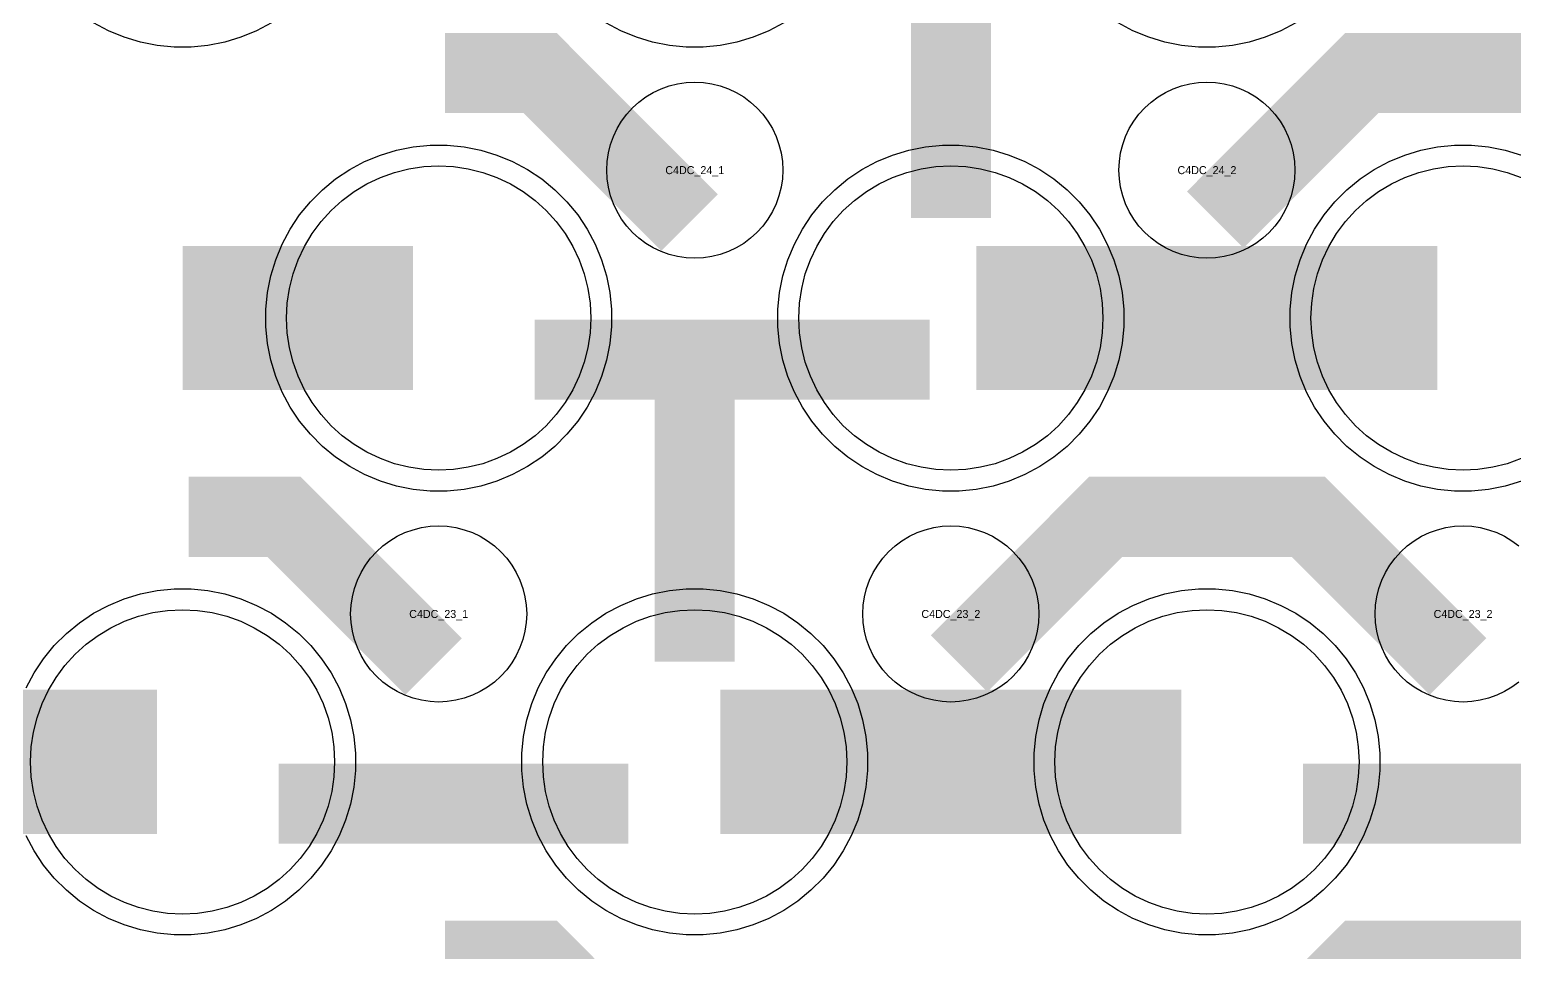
# Model space of a CAD drawing. Extents: x -11880 to 11880, y -14992 to 14992.
# Drawn here: x -11647.8 to -11184, y -11712 to -11424 of the extents above; entities that cross this region are included whole.
import ezdxf
from ezdxf.enums import TextEntityAlignment as Align

# ---------------------------------------------------------------- set-up
doc = ezdxf.new("R2010")
doc.units = 0
doc.header["$MEASUREMENT"] = 0
for name, color, linetype in [('GDS_775_DT_237', 138, 'CONTINUOUS'), ('RDL1_FS', 34, 'CONTINUOUS'), ('RDL_BS', 160, 'CONTINUOUS')]:
    doc.layers.add(name, color=color, linetype=linetype)

msp = doc.modelspace()

# ---------------------------------------------------------------- linework, layer by layer
at = {"layer": 'RDL1_FS'}
for points in [[(-11520, -11561.534), (-11524.657, -11561.305), (-11529.268, -11560.621), (-11533.791, -11559.489), (-11538.181, -11557.917), (-11542.395, -11555.925), (-11546.395, -11553.527), (-11550.14, -11550.749), (-11553.594, -11547.619), (-11556.724, -11544.165), (-11559.502, -11540.42), (-11561.9, -11536.42), (-11563.892, -11532.206), (-11565.464, -11527.816), (-11566.596, -11523.293), (-11567.28, -11518.682), (-11567.509, -11514.025), (-11567.28, -11509.368), (-11566.596, -11504.757), (-11565.464, -11500.234), (-11563.892, -11495.844), (-11561.9, -11491.63), (-11559.502, -11487.63), (-11556.724, -11483.885), (-11553.594, -11480.431), (-11550.14, -11477.301), (-11546.395, -11474.523), (-11542.395, -11472.125), (-11538.181, -11470.133), (-11533.791, -11468.561), (-11529.268, -11467.429), (-11524.657, -11466.745), (-11520, -11466.516), (-11515.343, -11466.745), (-11510.732, -11467.429), (-11506.209, -11468.561), (-11501.819, -11470.133), (-11497.605, -11472.125), (-11493.605, -11474.523), (-11489.86, -11477.301), (-11486.406, -11480.431), (-11483.276, -11483.885), (-11480.498, -11487.63), (-11478.1, -11491.63), (-11476.108, -11495.844), (-11474.536, -11500.234), (-11473.404, -11504.757), (-11472.72, -11509.368), (-11472.491, -11514.025), (-11472.72, -11518.682), (-11473.404, -11523.293), (-11474.536, -11527.816), (-11476.108, -11532.206), (-11478.1, -11536.42), (-11480.498, -11540.42), (-11483.276, -11544.165), (-11486.406, -11547.619), (-11489.86, -11550.749), (-11493.605, -11553.527), (-11497.605, -11555.925), (-11501.819, -11557.917), (-11506.209, -11559.489), (-11510.732, -11560.621), (-11515.343, -11561.305)], [(-11360, -11561.534), (-11364.657, -11561.305), (-11369.268, -11560.621), (-11373.791, -11559.489), (-11378.181, -11557.917), (-11382.395, -11555.925), (-11386.395, -11553.527), (-11390.14, -11550.749), (-11393.594, -11547.619), (-11396.724, -11544.165), (-11399.502, -11540.42), (-11401.9, -11536.42), (-11403.892, -11532.206), (-11405.464, -11527.816), (-11406.596, -11523.293), (-11407.28, -11518.682), (-11407.509, -11514.025), (-11407.28, -11509.368), (-11406.596, -11504.757), (-11405.464, -11500.234), (-11403.892, -11495.844), (-11401.9, -11491.63), (-11399.502, -11487.63), (-11396.724, -11483.885), (-11393.594, -11480.431), (-11390.14, -11477.301), (-11386.395, -11474.523), (-11382.395, -11472.125), (-11378.181, -11470.133), (-11373.791, -11468.561), (-11369.268, -11467.429), (-11364.657, -11466.745), (-11360, -11466.516), (-11355.343, -11466.745), (-11350.732, -11467.429), (-11346.209, -11468.561), (-11341.819, -11470.133), (-11337.605, -11472.125), (-11333.605, -11474.523), (-11329.86, -11477.301), (-11326.406, -11480.431), (-11323.276, -11483.885), (-11320.498, -11487.63), (-11318.1, -11491.63), (-11316.108, -11495.844), (-11314.536, -11500.234), (-11313.404, -11504.757), (-11312.72, -11509.368), (-11312.491, -11514.025), (-11312.72, -11518.682), (-11313.404, -11523.293), (-11314.536, -11527.816), (-11316.108, -11532.206), (-11318.1, -11536.42), (-11320.498, -11540.42), (-11323.276, -11544.165), (-11326.406, -11547.619), (-11329.86, -11550.749), (-11333.605, -11553.527), (-11337.605, -11555.925), (-11341.819, -11557.917), (-11346.209, -11559.489), (-11350.732, -11560.621), (-11355.343, -11561.305)], [(-11600, -11700.099), (-11604.657, -11699.87), (-11609.268, -11699.186), (-11613.791, -11698.054), (-11618.181, -11696.482), (-11622.395, -11694.49), (-11626.395, -11692.092), (-11630.14, -11689.314), (-11633.594, -11686.184), (-11636.724, -11682.73), (-11639.502, -11678.985), (-11641.9, -11674.985), (-11643.892, -11670.771), (-11645.464, -11666.381), (-11646.596, -11661.858), (-11647.28, -11657.247), (-11647.509, -11652.59), (-11647.28, -11647.933), (-11646.596, -11643.322), (-11645.464, -11638.799), (-11643.892, -11634.409), (-11641.9, -11630.195), (-11639.502, -11626.195), (-11636.724, -11622.45), (-11633.594, -11618.996), (-11630.14, -11615.866), (-11626.395, -11613.088), (-11622.395, -11610.69), (-11618.181, -11608.698), (-11613.791, -11607.126), (-11609.268, -11605.994), (-11604.657, -11605.31), (-11600, -11605.081), (-11595.343, -11605.31), (-11590.732, -11605.994), (-11586.209, -11607.126), (-11581.819, -11608.698), (-11577.605, -11610.69), (-11573.605, -11613.088), (-11569.86, -11615.866), (-11566.406, -11618.996), (-11563.276, -11622.45), (-11560.498, -11626.195), (-11558.1, -11630.195), (-11556.108, -11634.409), (-11554.536, -11638.799), (-11553.404, -11643.322), (-11552.72, -11647.933), (-11552.491, -11652.59), (-11552.72, -11657.247), (-11553.404, -11661.858), (-11554.536, -11666.381), (-11556.108, -11670.771), (-11558.1, -11674.985), (-11560.498, -11678.985), (-11563.276, -11682.73), (-11566.406, -11686.184), (-11569.86, -11689.314), (-11573.605, -11692.092), (-11577.605, -11694.49), (-11581.819, -11696.482), (-11586.209, -11698.054), (-11590.732, -11699.186), (-11595.343, -11699.87)], [(-11440, -11700.099), (-11444.657, -11699.87), (-11449.268, -11699.186), (-11453.791, -11698.054), (-11458.181, -11696.482), (-11462.395, -11694.49), (-11466.395, -11692.092), (-11470.14, -11689.314), (-11473.594, -11686.184), (-11476.724, -11682.73), (-11479.502, -11678.985), (-11481.9, -11674.985), (-11483.892, -11670.771), (-11485.464, -11666.381), (-11486.596, -11661.858), (-11487.28, -11657.247), (-11487.509, -11652.59), (-11487.28, -11647.933), (-11486.596, -11643.322), (-11485.464, -11638.799), (-11483.892, -11634.409), (-11481.9, -11630.195), (-11479.502, -11626.195), (-11476.724, -11622.45), (-11473.594, -11618.996), (-11470.14, -11615.866), (-11466.395, -11613.088), (-11462.395, -11610.69), (-11458.181, -11608.698), (-11453.791, -11607.126), (-11449.268, -11605.994), (-11444.657, -11605.31), (-11440, -11605.081), (-11435.343, -11605.31), (-11430.732, -11605.994), (-11426.209, -11607.126), (-11421.819, -11608.698), (-11417.605, -11610.69), (-11413.605, -11613.088), (-11409.86, -11615.866), (-11406.406, -11618.996), (-11403.276, -11622.45), (-11400.498, -11626.195), (-11398.1, -11630.195), (-11396.108, -11634.409), (-11394.536, -11638.799), (-11393.404, -11643.322), (-11392.72, -11647.933), (-11392.491, -11652.59), (-11392.72, -11657.247), (-11393.404, -11661.858), (-11394.536, -11666.381), (-11396.108, -11670.771), (-11398.1, -11674.985), (-11400.498, -11678.985), (-11403.276, -11682.73), (-11406.406, -11686.184), (-11409.86, -11689.314), (-11413.605, -11692.092), (-11417.605, -11694.49), (-11421.819, -11696.482), (-11426.209, -11698.054), (-11430.732, -11699.186), (-11435.343, -11699.87)], [(-11280, -11700.099), (-11284.657, -11699.87), (-11289.268, -11699.186), (-11293.791, -11698.054), (-11298.181, -11696.482), (-11302.395, -11694.49), (-11306.395, -11692.092), (-11310.14, -11689.314), (-11313.594, -11686.184), (-11316.724, -11682.73), (-11319.502, -11678.985), (-11321.9, -11674.985), (-11323.892, -11670.771), (-11325.464, -11666.381), (-11326.596, -11661.858), (-11327.28, -11657.247), (-11327.509, -11652.59), (-11327.28, -11647.933), (-11326.596, -11643.322), (-11325.464, -11638.799), (-11323.892, -11634.409), (-11321.9, -11630.195), (-11319.502, -11626.195), (-11316.724, -11622.45), (-11313.594, -11618.996), (-11310.14, -11615.866), (-11306.395, -11613.088), (-11302.395, -11610.69), (-11298.181, -11608.698), (-11293.791, -11607.126), (-11289.268, -11605.994), (-11284.657, -11605.31), (-11280, -11605.081), (-11275.343, -11605.31), (-11270.732, -11605.994), (-11266.209, -11607.126), (-11261.819, -11608.698), (-11257.605, -11610.69), (-11253.605, -11613.088), (-11249.86, -11615.866), (-11246.406, -11618.996), (-11243.276, -11622.45), (-11240.498, -11626.195), (-11238.1, -11630.195), (-11236.108, -11634.409), (-11234.536, -11638.799), (-11233.404, -11643.322), (-11232.72, -11647.933), (-11232.491, -11652.59), (-11232.72, -11657.247), (-11233.404, -11661.858), (-11234.536, -11666.381), (-11236.108, -11670.771), (-11238.1, -11674.985), (-11240.498, -11678.985), (-11243.276, -11682.73), (-11246.406, -11686.184), (-11249.86, -11689.314), (-11253.605, -11692.092), (-11257.605, -11694.49), (-11261.819, -11696.482), (-11266.209, -11698.054), (-11270.732, -11699.186), (-11275.343, -11699.87)]]:
    msp.add_lwpolyline(points, close=True, dxfattribs=at)
msp.add_lwpolyline([(-11181.819, -11557.917), (-11186.209, -11559.489), (-11190.732, -11560.621), (-11195.343, -11561.305), (-11200, -11561.534), (-11204.657, -11561.305), (-11209.268, -11560.621), (-11213.791, -11559.489), (-11218.181, -11557.917), (-11222.395, -11555.925), (-11226.395, -11553.527), (-11230.14, -11550.749), (-11233.594, -11547.619), (-11236.724, -11544.165), (-11239.502, -11540.42), (-11241.9, -11536.42), (-11243.892, -11532.206), (-11245.464, -11527.816), (-11246.596, -11523.293), (-11247.28, -11518.682), (-11247.509, -11514.025), (-11247.28, -11509.368), (-11246.596, -11504.757), (-11245.464, -11500.234), (-11243.892, -11495.844), (-11241.9, -11491.63), (-11239.502, -11487.63), (-11236.724, -11483.885), (-11233.594, -11480.431), (-11230.14, -11477.301), (-11226.395, -11474.523), (-11222.395, -11472.125), (-11218.181, -11470.133), (-11213.791, -11468.561), (-11209.268, -11467.429), (-11204.657, -11466.745), (-11200, -11466.516), (-11195.343, -11466.745), (-11190.732, -11467.429), (-11186.209, -11468.561), (-11181.819, -11470.133)], dxfattribs=at)
for points in [[(-11599.998, -11514.025, 45, 45, 0), (-11527.998, -11514.025, 45, 45, 0)], [(-11351.998, -11514.025, 45, 45, 0), (-11279.998, -11514.025, 45, 45, 0)], [(-11279.998, -11514.025, 45, 45, 0), (-11207.998, -11514.025, 45, 45, 0)], [(-11679.998, -11652.59, 45, 45, 0), (-11607.998, -11652.59, 45, 45, 0)], [(-11431.998, -11652.59, 45, 45, 0), (-11359.998, -11652.59, 45, 45, 0)], [(-11359.998, -11652.59, 45, 45, 0), (-11287.998, -11652.59, 45, 45, 0)]]:
    msp.add_lwpolyline(points, format="xyseb", dxfattribs=at)
at = {"layer": 'RDL_BS'}
for points in [[(-11360, -11482.755, 25, 25, 0), (-11360, -11375.978, 25, 25, 0)], [(-11360, -11482.755, 25, 25, 0), (-11360, -11375.978, 25, 25, 0)], [(-11441.599, -11484.238, 25, 25, 0), (-11488.313, -11437.524, 25, 25, 0), (-11518.071, -11437.524, 25, 25, 0)], [(-11277.438, -11483.339, 25, 25, 0), (-11231.623, -11437.524, 25, 25, 0), (-11198.07, -11437.524, 25, 25, 0)], [(-11121.599, -11484.238, 25, 25, 0), (-11168.313, -11437.524, 25, 25, 0), (-11198.071, -11437.524, 25, 25, 0)], [(-11440, -11621.32, 25, 25, 0), (-11440, -11514.543, 25, 25, 0)], [(-11440, -11621.32, 25, 25, 0), (-11440, -11514.543, 25, 25, 0)], [(-11489.984, -11527.038, 25, 25, 0), (-11380.719, -11527.038, 25, 25, 0)], [(-11452.5, -11527.043, 25, 25, 0), (-11387.833, -11527.043, 25, 25, 0)], [(-11452.5, -11527.043, 25, 25, 0), (-11366.667, -11527.043, 25, 25, 0)], [(-11521.599, -11622.803, 25, 25, 0), (-11568.313, -11576.089, 25, 25, 0), (-11598.071, -11576.089, 25, 25, 0)], [(-11357.438, -11621.904, 25, 25, 0), (-11311.623, -11576.089, 25, 25, 0), (-11278.07, -11576.089, 25, 25, 0)], [(-11201.599, -11622.803, 25, 25, 0), (-11248.313, -11576.089, 25, 25, 0), (-11278.071, -11576.089, 25, 25, 0)], [(-11569.984, -11665.603, 25, 25, 0), (-11460.719, -11665.603, 25, 25, 0)], [(-11249.984, -11665.603, 25, 25, 0), (-11140.719, -11665.603, 25, 25, 0)], [(-11441.599, -11761.368, 25, 25, 0), (-11488.313, -11714.654, 25, 25, 0), (-11518.071, -11714.654, 25, 25, 0)], [(-11277.438, -11760.469, 25, 25, 0), (-11231.623, -11714.654, 25, 25, 0), (-11198.07, -11714.654, 25, 25, 0)], [(-11121.599, -11761.368, 25, 25, 0), (-11168.313, -11714.654, 25, 25, 0), (-11198.071, -11714.654, 25, 25, 0)]]:
    msp.add_lwpolyline(points, format="xyseb", dxfattribs=at)
for points in [[(-11572.223, -11421.843), (-11576.885, -11424.335), (-11581.795, -11426.366), (-11586.835, -11427.897), (-11592.062, -11428.943), (-11597.356, -11429.46), (-11602.644, -11429.46), (-11607.938, -11428.943), (-11613.165, -11427.897), (-11618.205, -11426.366), (-11623.115, -11424.335), (-11627.777, -11421.843)], [(-11412.223, -11421.843), (-11416.885, -11424.335), (-11421.795, -11426.366), (-11426.835, -11427.897), (-11432.062, -11428.943), (-11437.356, -11429.46), (-11442.644, -11429.46), (-11447.938, -11428.943), (-11453.165, -11427.897), (-11458.205, -11426.366), (-11463.115, -11424.335), (-11467.777, -11421.843)], [(-11252.223, -11421.843), (-11256.885, -11424.335), (-11261.795, -11426.366), (-11266.835, -11427.897), (-11272.062, -11428.943), (-11277.356, -11429.46), (-11282.644, -11429.46), (-11287.938, -11428.943), (-11293.165, -11427.897), (-11298.205, -11426.366), (-11303.115, -11424.335), (-11307.777, -11421.843)], [(-11181.795, -11564.931), (-11186.835, -11566.462), (-11192.062, -11567.508), (-11197.356, -11568.025), (-11202.644, -11568.025), (-11207.938, -11567.508), (-11213.165, -11566.462), (-11218.205, -11564.931), (-11223.115, -11562.9), (-11227.777, -11560.408), (-11232.191, -11557.461), (-11236.292, -11554.099), (-11240.074, -11550.317), (-11243.436, -11546.216), (-11246.383, -11541.802), (-11248.875, -11537.14), (-11250.906, -11532.23), (-11252.437, -11527.19), (-11253.483, -11521.963), (-11254, -11516.669), (-11254, -11511.381), (-11253.483, -11506.087), (-11252.437, -11500.86), (-11250.906, -11495.82), (-11248.875, -11490.91), (-11246.383, -11486.248), (-11243.436, -11481.834), (-11240.074, -11477.733), (-11236.292, -11473.951), (-11232.191, -11470.589), (-11227.777, -11467.642), (-11223.115, -11465.15), (-11218.205, -11463.119), (-11213.165, -11461.588), (-11207.938, -11460.542), (-11202.644, -11460.025), (-11197.356, -11460.025), (-11192.062, -11460.542), (-11186.835, -11461.588), (-11181.795, -11463.119)], [(-11182.557, -11627.656), (-11184.72, -11629.259), (-11187.044, -11630.652), (-11189.481, -11631.804), (-11192.016, -11632.711), (-11194.635, -11633.368), (-11197.307, -11633.764), (-11200, -11633.896), (-11202.693, -11633.764), (-11205.365, -11633.368), (-11207.984, -11632.711), (-11210.519, -11631.804), (-11212.956, -11630.652), (-11215.28, -11629.259), (-11217.443, -11627.656), (-11219.442, -11625.844), (-11221.254, -11623.845), (-11222.857, -11621.682), (-11224.25, -11619.358), (-11225.402, -11616.921), (-11226.309, -11614.386), (-11226.966, -11611.767), (-11227.362, -11609.095), (-11227.494, -11606.402), (-11227.362, -11603.709), (-11226.966, -11601.037), (-11226.309, -11598.418), (-11225.402, -11595.883), (-11224.25, -11593.446), (-11222.857, -11591.122), (-11221.254, -11588.959), (-11219.442, -11586.96), (-11217.443, -11585.148), (-11215.28, -11583.545), (-11212.956, -11582.152), (-11210.519, -11581), (-11207.984, -11580.093), (-11205.365, -11579.436), (-11202.693, -11579.04), (-11200, -11578.908), (-11197.307, -11579.04), (-11194.635, -11579.436), (-11192.016, -11580.093), (-11189.481, -11581), (-11187.044, -11582.152), (-11184.72, -11583.545), (-11182.557, -11585.148)], [(-11648.875, -11629.475), (-11646.383, -11624.813), (-11643.436, -11620.399), (-11640.074, -11616.298), (-11636.292, -11612.516), (-11632.191, -11609.154), (-11627.777, -11606.207), (-11623.115, -11603.715), (-11618.205, -11601.684), (-11613.165, -11600.153), (-11607.938, -11599.107), (-11602.644, -11598.59), (-11597.356, -11598.59), (-11592.062, -11599.107), (-11586.835, -11600.153), (-11581.795, -11601.684), (-11576.885, -11603.715), (-11572.223, -11606.207), (-11567.809, -11609.154), (-11563.708, -11612.516), (-11559.926, -11616.298), (-11556.564, -11620.399), (-11553.617, -11624.813), (-11551.125, -11629.475), (-11549.094, -11634.385), (-11547.563, -11639.425), (-11546.517, -11644.652), (-11546, -11649.946), (-11546, -11655.234), (-11546.517, -11660.528), (-11547.563, -11665.755), (-11549.094, -11670.795), (-11551.125, -11675.705), (-11553.617, -11680.367), (-11556.564, -11684.781), (-11559.926, -11688.882), (-11563.708, -11692.664), (-11567.809, -11696.026), (-11572.223, -11698.973), (-11576.885, -11701.465), (-11581.795, -11703.496), (-11586.835, -11705.027), (-11592.062, -11706.073), (-11597.356, -11706.59), (-11602.644, -11706.59), (-11607.938, -11706.073), (-11613.165, -11705.027), (-11618.205, -11703.496), (-11623.115, -11701.465), (-11627.777, -11698.973), (-11632.191, -11696.026), (-11636.292, -11692.664), (-11640.074, -11688.882), (-11643.436, -11684.781), (-11646.383, -11680.367), (-11648.875, -11675.705)]]:
    msp.add_lwpolyline(points, dxfattribs=at)
for points in [[(-11440, -11495.331), (-11442.693, -11495.199), (-11445.365, -11494.803), (-11447.984, -11494.146), (-11450.519, -11493.239), (-11452.956, -11492.087), (-11455.28, -11490.694), (-11457.443, -11489.091), (-11459.442, -11487.279), (-11461.254, -11485.28), (-11462.857, -11483.117), (-11464.25, -11480.793), (-11465.402, -11478.356), (-11466.309, -11475.821), (-11466.966, -11473.202), (-11467.362, -11470.53), (-11467.494, -11467.837), (-11467.362, -11465.144), (-11466.966, -11462.472), (-11466.309, -11459.853), (-11465.402, -11457.318), (-11464.25, -11454.881), (-11462.857, -11452.557), (-11461.254, -11450.394), (-11459.442, -11448.395), (-11457.443, -11446.583), (-11455.28, -11444.98), (-11452.956, -11443.587), (-11450.519, -11442.435), (-11447.984, -11441.528), (-11445.365, -11440.871), (-11442.693, -11440.475), (-11440, -11440.343), (-11437.307, -11440.475), (-11434.635, -11440.871), (-11432.016, -11441.528), (-11429.481, -11442.435), (-11427.044, -11443.587), (-11424.72, -11444.98), (-11422.557, -11446.583), (-11420.558, -11448.395), (-11418.746, -11450.394), (-11417.143, -11452.557), (-11415.75, -11454.881), (-11414.598, -11457.318), (-11413.691, -11459.853), (-11413.034, -11462.472), (-11412.638, -11465.144), (-11412.506, -11467.837), (-11412.638, -11470.53), (-11413.034, -11473.202), (-11413.691, -11475.821), (-11414.598, -11478.356), (-11415.75, -11480.793), (-11417.143, -11483.117), (-11418.746, -11485.28), (-11420.558, -11487.279), (-11422.557, -11489.091), (-11424.72, -11490.694), (-11427.044, -11492.087), (-11429.481, -11493.239), (-11432.016, -11494.146), (-11434.635, -11494.803), (-11437.307, -11495.199)], [(-11280, -11495.331), (-11282.693, -11495.199), (-11285.365, -11494.803), (-11287.984, -11494.146), (-11290.519, -11493.239), (-11292.956, -11492.087), (-11295.28, -11490.694), (-11297.443, -11489.091), (-11299.442, -11487.279), (-11301.254, -11485.28), (-11302.857, -11483.117), (-11304.25, -11480.793), (-11305.402, -11478.356), (-11306.309, -11475.821), (-11306.966, -11473.202), (-11307.362, -11470.53), (-11307.494, -11467.837), (-11307.362, -11465.144), (-11306.966, -11462.472), (-11306.309, -11459.853), (-11305.402, -11457.318), (-11304.25, -11454.881), (-11302.857, -11452.557), (-11301.254, -11450.394), (-11299.442, -11448.395), (-11297.443, -11446.583), (-11295.28, -11444.98), (-11292.956, -11443.587), (-11290.519, -11442.435), (-11287.984, -11441.528), (-11285.365, -11440.871), (-11282.693, -11440.475), (-11280, -11440.343), (-11277.307, -11440.475), (-11274.635, -11440.871), (-11272.016, -11441.528), (-11269.481, -11442.435), (-11267.044, -11443.587), (-11264.72, -11444.98), (-11262.557, -11446.583), (-11260.558, -11448.395), (-11258.746, -11450.394), (-11257.143, -11452.557), (-11255.75, -11454.881), (-11254.598, -11457.318), (-11253.691, -11459.853), (-11253.034, -11462.472), (-11252.638, -11465.144), (-11252.506, -11467.837), (-11252.638, -11470.53), (-11253.034, -11473.202), (-11253.691, -11475.821), (-11254.598, -11478.356), (-11255.75, -11480.793), (-11257.143, -11483.117), (-11258.746, -11485.28), (-11260.558, -11487.279), (-11262.557, -11489.091), (-11264.72, -11490.694), (-11267.044, -11492.087), (-11269.481, -11493.239), (-11272.016, -11494.146), (-11274.635, -11494.803), (-11277.307, -11495.199)], [(-11522.644, -11568.025), (-11527.938, -11567.508), (-11533.165, -11566.462), (-11538.205, -11564.931), (-11543.115, -11562.9), (-11547.777, -11560.408), (-11552.191, -11557.461), (-11556.292, -11554.099), (-11560.074, -11550.317), (-11563.436, -11546.216), (-11566.383, -11541.802), (-11568.875, -11537.14), (-11570.906, -11532.23), (-11572.437, -11527.19), (-11573.483, -11521.963), (-11574, -11516.669), (-11574, -11511.381), (-11573.483, -11506.087), (-11572.437, -11500.86), (-11570.906, -11495.82), (-11568.875, -11490.91), (-11566.383, -11486.248), (-11563.436, -11481.834), (-11560.074, -11477.733), (-11556.292, -11473.951), (-11552.191, -11470.589), (-11547.777, -11467.642), (-11543.115, -11465.15), (-11538.205, -11463.119), (-11533.165, -11461.588), (-11527.938, -11460.542), (-11522.644, -11460.025), (-11517.356, -11460.025), (-11512.062, -11460.542), (-11506.835, -11461.588), (-11501.795, -11463.119), (-11496.885, -11465.15), (-11492.223, -11467.642), (-11487.809, -11470.589), (-11483.708, -11473.951), (-11479.926, -11477.733), (-11476.564, -11481.834), (-11473.617, -11486.248), (-11471.125, -11490.91), (-11469.094, -11495.82), (-11467.563, -11500.86), (-11466.517, -11506.087), (-11466, -11511.381), (-11466, -11516.669), (-11466.517, -11521.963), (-11467.563, -11527.19), (-11469.094, -11532.23), (-11471.125, -11537.14), (-11473.617, -11541.802), (-11476.564, -11546.216), (-11479.926, -11550.317), (-11483.708, -11554.099), (-11487.809, -11557.461), (-11492.223, -11560.408), (-11496.885, -11562.9), (-11501.795, -11564.931), (-11506.835, -11566.462), (-11512.062, -11567.508), (-11517.356, -11568.025)], [(-11362.644, -11568.025), (-11367.938, -11567.508), (-11373.165, -11566.462), (-11378.205, -11564.931), (-11383.115, -11562.9), (-11387.777, -11560.408), (-11392.191, -11557.461), (-11396.292, -11554.099), (-11400.074, -11550.317), (-11403.436, -11546.216), (-11406.383, -11541.802), (-11408.875, -11537.14), (-11410.906, -11532.23), (-11412.437, -11527.19), (-11413.483, -11521.963), (-11414, -11516.669), (-11414, -11511.381), (-11413.483, -11506.087), (-11412.437, -11500.86), (-11410.906, -11495.82), (-11408.875, -11490.91), (-11406.383, -11486.248), (-11403.436, -11481.834), (-11400.074, -11477.733), (-11396.292, -11473.951), (-11392.191, -11470.589), (-11387.777, -11467.642), (-11383.115, -11465.15), (-11378.205, -11463.119), (-11373.165, -11461.588), (-11367.938, -11460.542), (-11362.644, -11460.025), (-11357.356, -11460.025), (-11352.062, -11460.542), (-11346.835, -11461.588), (-11341.795, -11463.119), (-11336.885, -11465.15), (-11332.223, -11467.642), (-11327.809, -11470.589), (-11323.708, -11473.951), (-11319.926, -11477.733), (-11316.564, -11481.834), (-11313.617, -11486.248), (-11311.125, -11490.91), (-11309.094, -11495.82), (-11307.563, -11500.86), (-11306.517, -11506.087), (-11306, -11511.381), (-11306, -11516.669), (-11306.517, -11521.963), (-11307.563, -11527.19), (-11309.094, -11532.23), (-11311.125, -11537.14), (-11313.617, -11541.802), (-11316.564, -11546.216), (-11319.926, -11550.317), (-11323.708, -11554.099), (-11327.809, -11557.461), (-11332.223, -11560.408), (-11336.885, -11562.9), (-11341.795, -11564.931), (-11346.835, -11566.462), (-11352.062, -11567.508), (-11357.356, -11568.025)], [(-11520, -11633.896), (-11522.693, -11633.764), (-11525.365, -11633.368), (-11527.984, -11632.711), (-11530.519, -11631.804), (-11532.956, -11630.652), (-11535.28, -11629.259), (-11537.443, -11627.656), (-11539.442, -11625.844), (-11541.254, -11623.845), (-11542.857, -11621.682), (-11544.25, -11619.358), (-11545.402, -11616.921), (-11546.309, -11614.386), (-11546.966, -11611.767), (-11547.362, -11609.095), (-11547.494, -11606.402), (-11547.362, -11603.709), (-11546.966, -11601.037), (-11546.309, -11598.418), (-11545.402, -11595.883), (-11544.25, -11593.446), (-11542.857, -11591.122), (-11541.254, -11588.959), (-11539.442, -11586.96), (-11537.443, -11585.148), (-11535.28, -11583.545), (-11532.956, -11582.152), (-11530.519, -11581), (-11527.984, -11580.093), (-11525.365, -11579.436), (-11522.693, -11579.04), (-11520, -11578.908), (-11517.307, -11579.04), (-11514.635, -11579.436), (-11512.016, -11580.093), (-11509.481, -11581), (-11507.044, -11582.152), (-11504.72, -11583.545), (-11502.557, -11585.148), (-11500.558, -11586.96), (-11498.746, -11588.959), (-11497.143, -11591.122), (-11495.75, -11593.446), (-11494.598, -11595.883), (-11493.691, -11598.418), (-11493.034, -11601.037), (-11492.638, -11603.709), (-11492.506, -11606.402), (-11492.638, -11609.095), (-11493.034, -11611.767), (-11493.691, -11614.386), (-11494.598, -11616.921), (-11495.75, -11619.358), (-11497.143, -11621.682), (-11498.746, -11623.845), (-11500.558, -11625.844), (-11502.557, -11627.656), (-11504.72, -11629.259), (-11507.044, -11630.652), (-11509.481, -11631.804), (-11512.016, -11632.711), (-11514.635, -11633.368), (-11517.307, -11633.764)], [(-11360, -11633.896), (-11362.693, -11633.764), (-11365.365, -11633.368), (-11367.984, -11632.711), (-11370.519, -11631.804), (-11372.956, -11630.652), (-11375.28, -11629.259), (-11377.443, -11627.656), (-11379.442, -11625.844), (-11381.254, -11623.845), (-11382.857, -11621.682), (-11384.25, -11619.358), (-11385.402, -11616.921), (-11386.309, -11614.386), (-11386.966, -11611.767), (-11387.362, -11609.095), (-11387.494, -11606.402), (-11387.362, -11603.709), (-11386.966, -11601.037), (-11386.309, -11598.418), (-11385.402, -11595.883), (-11384.25, -11593.446), (-11382.857, -11591.122), (-11381.254, -11588.959), (-11379.442, -11586.96), (-11377.443, -11585.148), (-11375.28, -11583.545), (-11372.956, -11582.152), (-11370.519, -11581), (-11367.984, -11580.093), (-11365.365, -11579.436), (-11362.693, -11579.04), (-11360, -11578.908), (-11357.307, -11579.04), (-11354.635, -11579.436), (-11352.016, -11580.093), (-11349.481, -11581), (-11347.044, -11582.152), (-11344.72, -11583.545), (-11342.557, -11585.148), (-11340.558, -11586.96), (-11338.746, -11588.959), (-11337.143, -11591.122), (-11335.75, -11593.446), (-11334.598, -11595.883), (-11333.691, -11598.418), (-11333.034, -11601.037), (-11332.638, -11603.709), (-11332.506, -11606.402), (-11332.638, -11609.095), (-11333.034, -11611.767), (-11333.691, -11614.386), (-11334.598, -11616.921), (-11335.75, -11619.358), (-11337.143, -11621.682), (-11338.746, -11623.845), (-11340.558, -11625.844), (-11342.557, -11627.656), (-11344.72, -11629.259), (-11347.044, -11630.652), (-11349.481, -11631.804), (-11352.016, -11632.711), (-11354.635, -11633.368), (-11357.307, -11633.764)], [(-11442.644, -11706.59), (-11447.938, -11706.073), (-11453.165, -11705.027), (-11458.205, -11703.496), (-11463.115, -11701.465), (-11467.777, -11698.973), (-11472.191, -11696.026), (-11476.292, -11692.664), (-11480.074, -11688.882), (-11483.436, -11684.781), (-11486.383, -11680.367), (-11488.875, -11675.705), (-11490.906, -11670.795), (-11492.437, -11665.755), (-11493.483, -11660.528), (-11494, -11655.234), (-11494, -11649.946), (-11493.483, -11644.652), (-11492.437, -11639.425), (-11490.906, -11634.385), (-11488.875, -11629.475), (-11486.383, -11624.813), (-11483.436, -11620.399), (-11480.074, -11616.298), (-11476.292, -11612.516), (-11472.191, -11609.154), (-11467.777, -11606.207), (-11463.115, -11603.715), (-11458.205, -11601.684), (-11453.165, -11600.153), (-11447.938, -11599.107), (-11442.644, -11598.59), (-11437.356, -11598.59), (-11432.062, -11599.107), (-11426.835, -11600.153), (-11421.795, -11601.684), (-11416.885, -11603.715), (-11412.223, -11606.207), (-11407.809, -11609.154), (-11403.708, -11612.516), (-11399.926, -11616.298), (-11396.564, -11620.399), (-11393.617, -11624.813), (-11391.125, -11629.475), (-11389.094, -11634.385), (-11387.563, -11639.425), (-11386.517, -11644.652), (-11386, -11649.946), (-11386, -11655.234), (-11386.517, -11660.528), (-11387.563, -11665.755), (-11389.094, -11670.795), (-11391.125, -11675.705), (-11393.617, -11680.367), (-11396.564, -11684.781), (-11399.926, -11688.882), (-11403.708, -11692.664), (-11407.809, -11696.026), (-11412.223, -11698.973), (-11416.885, -11701.465), (-11421.795, -11703.496), (-11426.835, -11705.027), (-11432.062, -11706.073), (-11437.356, -11706.59)], [(-11282.644, -11706.59), (-11287.938, -11706.073), (-11293.165, -11705.027), (-11298.205, -11703.496), (-11303.115, -11701.465), (-11307.777, -11698.973), (-11312.191, -11696.026), (-11316.292, -11692.664), (-11320.074, -11688.882), (-11323.436, -11684.781), (-11326.383, -11680.367), (-11328.875, -11675.705), (-11330.906, -11670.795), (-11332.437, -11665.755), (-11333.483, -11660.528), (-11334, -11655.234), (-11334, -11649.946), (-11333.483, -11644.652), (-11332.437, -11639.425), (-11330.906, -11634.385), (-11328.875, -11629.475), (-11326.383, -11624.813), (-11323.436, -11620.399), (-11320.074, -11616.298), (-11316.292, -11612.516), (-11312.191, -11609.154), (-11307.777, -11606.207), (-11303.115, -11603.715), (-11298.205, -11601.684), (-11293.165, -11600.153), (-11287.938, -11599.107), (-11282.644, -11598.59), (-11277.356, -11598.59), (-11272.062, -11599.107), (-11266.835, -11600.153), (-11261.795, -11601.684), (-11256.885, -11603.715), (-11252.223, -11606.207), (-11247.809, -11609.154), (-11243.708, -11612.516), (-11239.926, -11616.298), (-11236.564, -11620.399), (-11233.617, -11624.813), (-11231.125, -11629.475), (-11229.094, -11634.385), (-11227.563, -11639.425), (-11226.517, -11644.652), (-11226, -11649.946), (-11226, -11655.234), (-11226.517, -11660.528), (-11227.563, -11665.755), (-11229.094, -11670.795), (-11231.125, -11675.705), (-11233.617, -11680.367), (-11236.564, -11684.781), (-11239.926, -11688.882), (-11243.708, -11692.664), (-11247.809, -11696.026), (-11252.223, -11698.973), (-11256.885, -11701.465), (-11261.795, -11703.496), (-11266.835, -11705.027), (-11272.062, -11706.073), (-11277.356, -11706.59)]]:
    msp.add_lwpolyline(points, close=True, dxfattribs=at)

# ---------------------------------------------------------------- texts
at = {"layer": 'GDS_775_DT_237'}
for s, p in [('C4DC_24_1', (-11440, -11467.837)), ('C4DC_24_1', (-11440, -11467.837)), ('C4DC_24_2', (-11280, -11467.837)), ('C4DC_24_2', (-11280, -11467.837)), ('C4DC_23_1', (-11520, -11606.402)), ('C4DC_23_1', (-11520, -11606.402)), ('C4DC_23_2', (-11360, -11606.402)), ('C4DC_23_2', (-11360, -11606.402)), ('C4DC_23_2', (-11200, -11606.402)), ('C4DC_23_2', (-11200, -11606.402))]:
    msp.add_text(s, height=2.5, dxfattribs=at).set_placement(p, align=Align.MIDDLE_CENTER)

doc.saveas('drawing.dxf')
